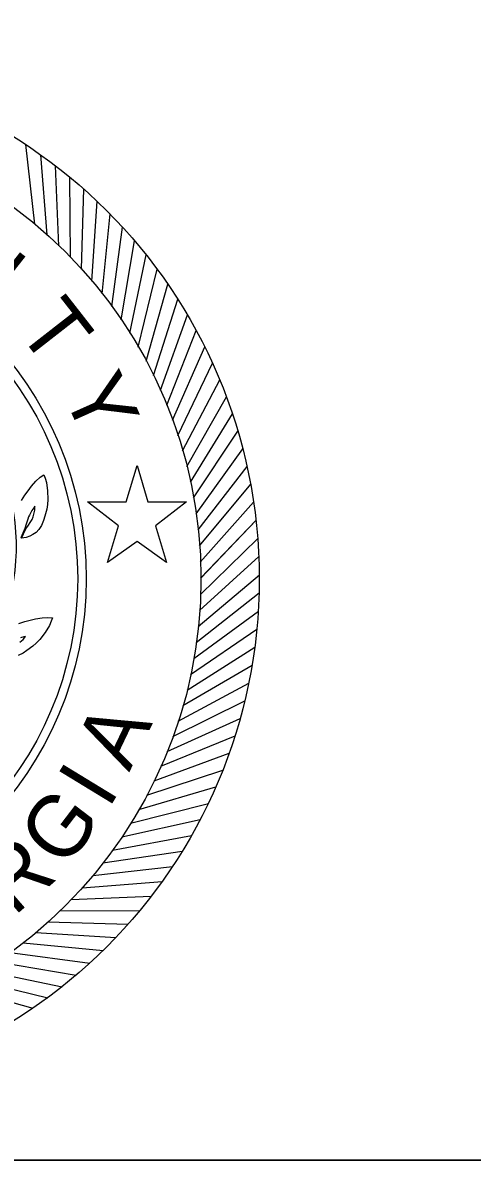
# Model space of a CAD drawing. Extents: x -0.3 to 13, y -0.3 to 1.1.
# Drawn here: x 0.7266 to 0.7632, y 0.0208 to 0.1135 of the extents above; entities that cross this region are included whole.
import ezdxf

# ---------------------------------------------------------------- set-up
doc = ezdxf.new("R2010")
doc.units = 0
for name, color, linetype in [('DRNG_E_Storm-Drain-Pipe-Line', 7, 'Continuous'), ('DRNG_P_BASIN-Boundary-Major-Line', 7, 'Continuous'), ('E_Terrain_Triangle_Vertices', 7, 'Continuous')]:
    doc.layers.add(name, color=color, linetype=linetype)

msp = doc.modelspace()

# ---------------------------------------------------------------- linework, layer by layer
at = {"layer": 'DRNG_E_Storm-Drain-Pipe-Line'}
msp.add_lwpolyline([(0.0208, 0.8959), (1.3959, 0.8959), (1.3959, 0.0208), (0.0208, 0.0208)], close=True, dxfattribs=at)
at = {"layer": 'DRNG_P_BASIN-Boundary-Major-Line'}
msp.add_line((0.735919, 0.07123), (0.735918, 0.071228), dxfattribs=at)
for points in [[(0.7276, 0.097098), (0.726877, 0.103593)], [(0.728593, 0.096236), (0.728098, 0.102752)], [(0.729556, 0.09534), (0.729556, 0.09534), (0.729288, 0.10187)], [(0.730488, 0.094412), (0.730448, 0.100946)], [(0.731386, 0.093451), (0.731574, 0.099983)], [(0.73225, 0.092459), (0.732666, 0.09898)], [(0.733079, 0.091438), (0.733079, 0.091438), (0.733722, 0.097941)], [(0.733872, 0.090388), (0.734742, 0.096865)], [(0.734628, 0.089312), (0.735723, 0.095754)], [(0.735345, 0.088209), (0.736665, 0.09461)], [(0.736024, 0.087083), (0.736024, 0.087083), (0.737566, 0.093433)], [(0.736663, 0.085933), (0.738426, 0.092226)], [(0.737262, 0.084762), (0.739243, 0.090989)], [(0.737819, 0.08357), (0.737819, 0.08357), (0.740017, 0.089725)], [(0.738335, 0.08236), (0.740745, 0.088434)], [(0.738808, 0.081133), (0.741429, 0.087119)], [(0.739237, 0.07989), (0.742066, 0.085781)], [(0.739623, 0.078632), (0.742656, 0.084421)], [(0.739965, 0.077362), (0.743198, 0.083042)], [(0.740263, 0.076081), (0.743692, 0.081644)], [(0.740515, 0.07479), (0.744136, 0.08023)], [(0.740723, 0.073491), (0.744531, 0.078801)], [(0.735918, 0.071228), (0.73351, 0.069529), (0.73441, 0.072523), (0.731894, 0.074484), (0.735046, 0.074484), (0.73592, 0.077425)], [(0.73592, 0.077425), (0.736794, 0.074484), (0.739946, 0.074484), (0.73743, 0.072523), (0.73833, 0.069529), (0.735919, 0.07123)], [(0.740885, 0.072186), (0.744876, 0.07736)], [(0.726503, 0.074582), (0.726784, 0.075011), (0.72706, 0.075373), (0.727325, 0.075736), (0.72769, 0.076157), (0.728022, 0.076474), (0.728325, 0.076678), (0.728434, 0.076412), (0.728537, 0.07605), (0.728637, 0.075381), (0.72866, 0.074662), (0.728624, 0.074252), (0.728567, 0.073884), (0.728402, 0.073298), (0.72831, 0.072946), (0.728131, 0.07253), (0.727925, 0.072225), (0.727694, 0.071974), (0.727447, 0.0718), (0.727197, 0.071661), (0.726901, 0.071574), (0.726518, 0.071518), (0.726859, 0.072267), (0.727084, 0.072577), (0.727225, 0.07279), (0.727371, 0.073034), (0.727464, 0.073263), (0.727527, 0.073472), (0.727596, 0.073797), (0.727602, 0.074111), (0.727511, 0.073993), (0.727364, 0.073779), (0.727235, 0.07354), (0.727158, 0.073391), (0.727081, 0.073242), (0.727024, 0.073062), (0.72696, 0.072888), (0.726865, 0.072565), (0.726795, 0.072302), (0.72645, 0.071542)], [(0.741001, 0.070876), (0.741001, 0.070876), (0.745171, 0.075907)], [(0.741071, 0.069562), (0.741071, 0.069562), (0.745414, 0.074445)], [(0.741096, 0.068247), (0.745606, 0.072976)], [(0.741101, 0.068237), (0.741101, 0.068237), (0.745611, 0.072965)], [(0.741101, 0.068237), (0.741101, 0.068237), (0.745611, 0.072965)], [(0.741101, 0.068237), (0.741101, 0.068237), (0.745611, 0.072965)], [(0.74108, 0.066922), (0.745752, 0.07149)], [(0.74108, 0.066922), (0.745752, 0.07149)], [(0.74108, 0.066922), (0.745752, 0.07149)], [(0.741012, 0.065608), (0.745842, 0.07001)], [(0.741012, 0.065608), (0.745842, 0.07001)], [(0.741012, 0.065608), (0.745842, 0.07001)], [(0.740899, 0.064297), (0.745879, 0.068529)], [(0.74074, 0.062992), (0.745864, 0.067046)], [(0.726285, 0.064553), (0.726775, 0.064708), (0.727218, 0.064813), (0.727652, 0.064926), (0.728201, 0.065021), (0.728659, 0.065055), (0.729023, 0.065021), (0.728939, 0.064747), (0.728789, 0.064402), (0.728443, 0.063821), (0.728005, 0.06325), (0.727718, 0.062954), (0.727441, 0.062707), (0.726942, 0.062357), (0.726647, 0.062143), (0.726245, 0.061935)], [(0.740535, 0.061692), (0.745798, 0.065565)], [(0.740284, 0.060406), (0.740284, 0.060406), (0.745679, 0.064093)], [(0.726375, 0.063046), (0.726634, 0.063254), (0.726837, 0.063493), (0.726693, 0.06346), (0.726443, 0.063387)], [(0.739988, 0.059129), (0.745508, 0.062626)], [(0.739649, 0.057858), (0.745288, 0.06116)], [(0.739266, 0.0566), (0.745016, 0.059703)], [(0.738839, 0.055356), (0.744695, 0.058256)], [(0.738369, 0.054127), (0.738369, 0.054127), (0.744322, 0.056822)], [(0.737857, 0.052916), (0.7439, 0.055401)], [(0.737302, 0.051723), (0.737302, 0.051723), (0.743429, 0.053996)], [(0.736706, 0.05055), (0.742909, 0.052608)], [(0.73607, 0.049399), (0.74234, 0.051239)], [(0.735394, 0.048271), (0.741725, 0.049891)], [(0.734679, 0.047167), (0.734679, 0.047167), (0.741062, 0.048565)], [(0.733926, 0.046088), (0.740354, 0.047263)], [(0.733136, 0.045037), (0.739601, 0.045986)], [(0.732309, 0.044014), (0.738804, 0.044737)], [(0.731447, 0.04302), (0.737963, 0.043516)], [(0.730551, 0.042057), (0.730551, 0.042057), (0.737081, 0.042325)], [(0.729622, 0.041126), (0.736157, 0.041166)], [(0.728662, 0.040227), (0.735194, 0.04004)], [(0.72767, 0.039363), (0.734191, 0.038948)], [(0.726649, 0.038534), (0.726649, 0.038534), (0.733152, 0.037891)], [(0.725599, 0.037741), (0.732076, 0.036872)], [(0.72342, 0.036268), (0.729821, 0.034949)], [(0.724523, 0.036986), (0.730965, 0.03589)], [(0.722294, 0.035589), (0.722294, 0.035589), (0.728644, 0.034047)], [(0.721144, 0.03495), (0.727437, 0.033187)]]:
    msp.add_lwpolyline(points, dxfattribs=at)
for radius in [0.042457, 0.03771, 0.028375, 0.027675]:
    msp.add_circle((0.703412, 0.068201), radius, dxfattribs=at)
msp.add_ellipse((0.708758, 0.070818), major_axis=(0, 0.017408), ratio=0.996014, start_param=3.739795, end_param=5.194366, dxfattribs=at)
msp.add_ellipse((0.708758, 0.070818), major_axis=(0, 0.017408), ratio=0.996014, start_param=3.739795, end_param=5.194366, dxfattribs=at)
msp.add_ellipse((0.708758, 0.070818), major_axis=(0, 0.017408), ratio=0.996014, start_param=3.739795, end_param=5.194366, dxfattribs=at)
at = {"layer": 'E_Terrain_Triangle_Vertices'}
msp.add_lwpolyline([(0.0208, 0.0208), (1.3959, 0.0208), (1.3959, 0.8959), (0.0208, 0.8959)], close=True, dxfattribs=at)

# ---------------------------------------------------------------- texts
at = {"layer": 'DRNG_P_BASIN-Boundary-Major-Line'}
for s, rotation, p in [('N', 321.79544, (0.720323, 0.093176)), ('T', 307.98348, (0.726043, 0.088481)), ('Y', 294.17152, (0.729782, 0.083474)), ('A', 64.50713, (0.735279, 0.052393)), ('I', 58.58666, (0.733576, 0.049353)), ('G', 52.66619, (0.73, 0.044441)), ('R', 40.82525, (0.725881, 0.04063))]:
    msp.add_text(s, height=0.00504, rotation=rotation, dxfattribs=at).set_placement(p)

doc.saveas('drawing.dxf')
